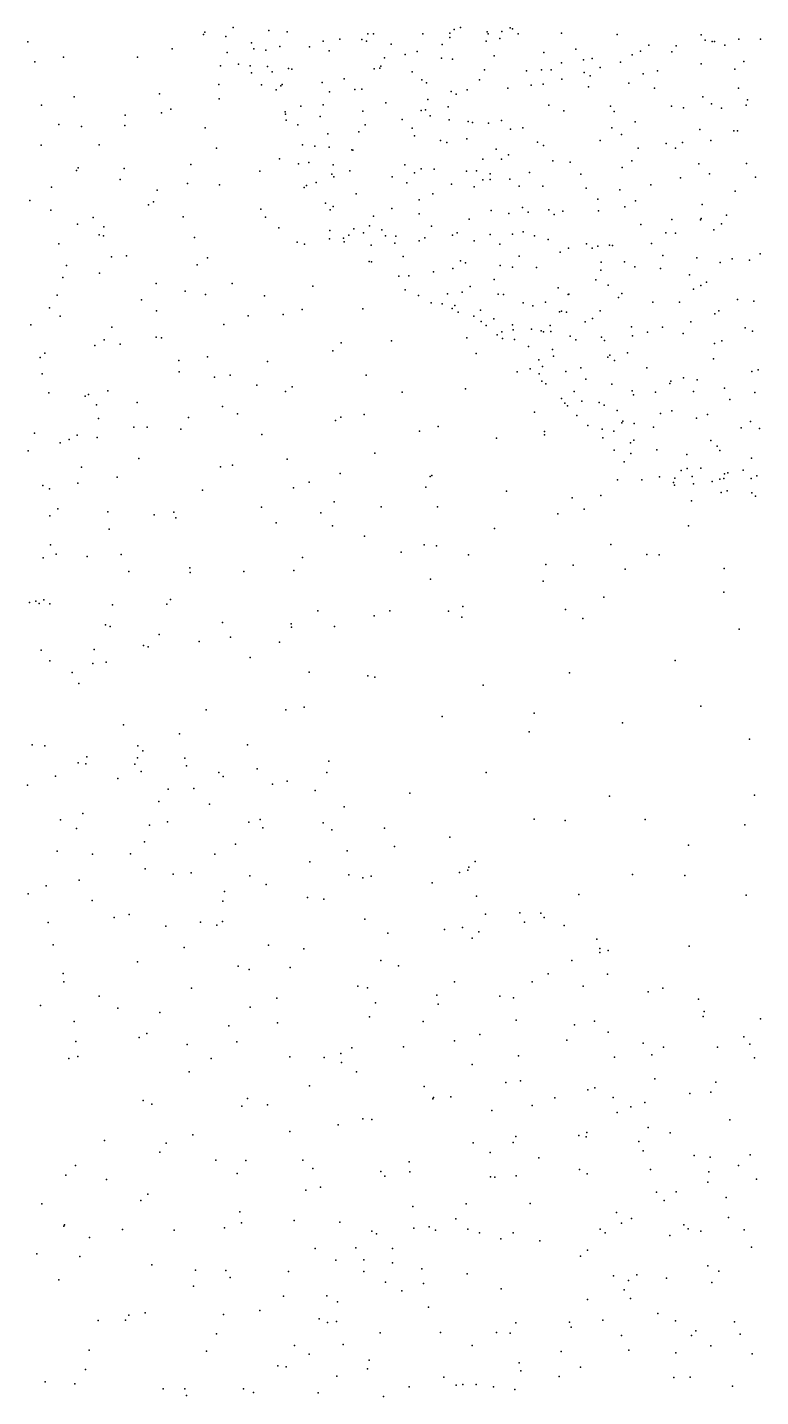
# Model space of a CAD drawing. Header units: metres. Extents: x -24.3 to 24.3, y -27.7 to 27.7.
# Drawn here: x -8.87 to -6.11, y -10.32 to -5.16 of the extents above; entities that cross this region are included whole.
import ezdxf

# ---------------------------------------------------------------- set-up
doc = ezdxf.new("R2010")
doc.units = ezdxf.units.M

msp = doc.modelspace()

# ---------------------------------------------------------------- linework, layer by layer
for p in [(-8.0987, -5.159, -5.653), (-7.2413, -5.1587, -7.6208), (-7.0545, -5.1606, 20.3353), (-7.0454, -5.1645, -7.731), (-8.873, -5.2129, 0.3286), (-8.211, -5.186, -6.0316), (-8.2053, -5.1766, -5.8263), (-8.1267, -5.1935, -5.7651), (-7.9641, -5.1707, -6.0751), (-7.8951, -5.1756, -5.4082), (-7.7589, -5.2106, 2.3438), (-7.6963, -5.203, -5.2134), (-7.6142, -5.2048, -6.7377), (-7.5956, -5.2103, 20.1299), (-7.5909, -5.1824, 3.4672), (-7.5692, -5.1834, -5.0853), (-7.3843, -5.1832, -7.0015), (-7.2818, -5.1965, -7.1135), (-7.2813, -5.1799, -7.2428), (-7.266, -5.1664, -7.4681), (-7.1449, -5.2102, -4.8976), (-7.1417, -5.1753, -7.529), (-7.1377, -5.1824, -7.4294), (-7.0929, -5.2011, -7.3167), (-7.0854, -5.1739, -7.6381), (-7.0245, -5.1826, -4.8551), (-6.8606, -5.1807, -7.6318), (-6.6504, -5.186, -7.5655), (-6.3338, -5.1862, -1.6842), (-6.3187, -5.2067, -4.6681), (-6.2929, -5.2122, -1.2345), (-6.284, -5.2124, -7.4354), (-6.1924, -5.2029, -7.3472), (-6.1102, -5.2029, -4.6436), (-8.3291, -5.2392, 19.69), (-8.122, -5.2539, -6.2309), (-8.03, -5.217, -6.4045), (-8.0204, -5.2396, -5.6345), (-7.9752, -5.2446, 1.4641), (-7.9229, -5.2314, -5.4983), (-7.8114, -5.2316, -5.3487), (-7.7366, -5.2473, -6.6195), (-7.503, -5.2221, -5.7004), (-7.45, -5.2616, -5.0355), (-7.4052, -5.2501, -6.8321), (-7.3103, -5.223, 20.2112), (-7.1142, -5.2655, -7.1712), (-6.9274, -5.2539, -7.3947), (-6.8072, -5.2414, -7.4859), (-6.595, -5.2617, -4.7205), (-6.5635, -5.2478, 20.3841), (-6.5317, -5.226, -7.4677), (-6.4447, -5.2508, -7.4039), (-6.428, -5.2282, -4.6827), (-6.2446, -5.226, -4.6616), (-8.8469, -5.2884, 19.218), (-8.7385, -5.2716, 5.2316), (-8.459, -5.2712, 0.4052), (-8.147, -5.3035, 0.8524), (-8.0787, -5.2978, -6.0751), (-8.0352, -5.3043, -5.8159), (-7.9689, -5.3064, 4.8792), (-7.8906, -5.3141, -6.4278), (-7.8782, -5.3164, -5.5431), (-7.5673, -5.3149, 2.7445), (-7.5464, -5.3125, -6.7128), (-7.5417, -5.3048, 2.9724), (-7.5286, -5.2733, 3.2621), (-7.313, -5.275, -4.9775), (-7.2714, -5.2787, -6.9587), (-7.1506, -5.3187, -7.03), (-6.9359, -5.3182, -4.864), (-6.8997, -5.3193, -7.211), (-6.8615, -5.2927, 20.265), (-6.7777, -5.2812, -5.1103), (-6.7448, -5.2758, -7.4106), (-6.7148, -5.3102, -7.321), (-6.6379, -5.2894, -7.3798), (-6.3342, -5.2956, -7.2996), (-6.2077, -5.3159, -7.1485), (-6.1728, -5.288, -4.6585), (-8.0293, -5.3307, -6.226), (-7.9517, -5.3265, -5.6599), (-7.7634, -5.3665, 1.9369), (-7.6799, -5.353, 4.6009), (-7.4243, -5.326, 3.9413), (-7.3869, -5.3563, -5.052), (-7.3702, -5.3683, -6.8039), (-7.1699, -5.3568, -6.9366), (-6.9924, -5.3225, -7.1602), (-6.86, -5.3535, -7.1264), (-6.775, -5.3284, -7.2396), (-6.753, -5.3415, -4.7954), (-6.6072, -5.3687, -7.194), (-6.5532, -5.3337, -4.982), (-6.4992, -5.3227, -4.7036), (-8.6984, -5.4206, -6.8228), (-8.3771, -5.4089, -6.5881), (-8.1523, -5.3747, -6.3906), (-7.9924, -5.3749, -6.0723), (-7.9363, -5.3942, -5.7896), (-7.9195, -5.3794, 19.8377), (-7.9145, -5.3747, -6.3012), (-7.7361, -5.4022, -5.3916), (-7.6396, -5.3933, -6.6032), (-7.6133, -5.3915, -5.9214), (-7.2771, -5.4007, -5.6282), (-7.2584, -5.4102, -6.8309), (-7.2162, -5.3938, -4.9901), (-7.0634, -5.3878, -4.9172), (-6.9753, -5.3764, -7.0063), (-6.9296, -5.3725, -5.3004), (-6.7589, -5.3834, -7.082), (-6.5102, -5.3886, -7.175), (-6.3283, -5.4206, 20.2219), (-6.1931, -5.3875, -4.6759), (-8.8211, -5.4515, 5.3404), (-8.3333, -5.4673, 19.531), (-8.152, -5.4284, 5.0587), (-7.8437, -5.4565, -6.3294), (-7.7595, -5.4508, -6.4693), (-7.6094, -5.4744, -5.2978), (-7.5237, -5.4437, -5.183), (-7.3894, -5.4727, 3.0046), (-7.3739, -5.4701, -5.1015), (-7.3646, -5.4309, 3.2595), (-7.2881, -5.4581, 3.5631), (-6.9089, -5.452, -6.9251), (-6.8527, -5.4733, -4.8817), (-6.6759, -5.4556, -7.0031), (-6.4462, -5.4559, -7.0792), (-6.4009, -5.4627, -4.7008), (-6.2955, -5.4467, -7.0632), (-6.2581, -5.4635, -4.7022), (-6.165, -5.4518, -1.6084), (-6.1597, -5.4326, -7.0405), (-8.7558, -5.5249, 14.7973), (-8.5064, -5.4903, -6.7467), (-8.369, -5.4813, 0.564), (-7.9025, -5.4776, -6.2419), (-7.9011, -5.4859, -6.0395), (-7.8995, -5.5084, -5.9032), (-7.8551, -5.5264, -6.2312), (-7.7707, -5.4947, -5.5147), (-7.6006, -5.5257, -6.576), (-7.4621, -5.506, 2.6942), (-7.3565, -5.4924, -6.7657), (-7.2849, -5.5071, 4.1699), (-7.2127, -5.5136, -5.047), (-7.1959, -5.5174, 3.7546), (-7.1363, -5.5205, -6.8313), (-7.0873, -5.5094, -4.9859), (-6.6627, -5.4765, -5.1794), (-6.5828, -5.5144, -4.7828), (-8.6701, -5.5322, 0.4093), (-8.507, -5.5292, 19.3349), (-8.2038, -5.5382, 0.8928), (-7.7416, -5.5597, -6.4139), (-7.6254, -5.553, -5.3716), (-7.4242, -5.5389, 4.5288), (-7.4145, -5.5673, -5.1759), (-7.0532, -5.5421, -5.5315), (-7.0067, -5.5372, -6.8461), (-6.6717, -5.5381, 20.0074), (-6.6349, -5.5632, -6.9545), (-6.3398, -5.5441, -4.7292), (-6.2115, -5.5485, 20.0216), (-6.1977, -5.5485, -4.7446), (-8.823, -5.6031, 18.9785), (-8.6046, -5.6017, 5.3228), (-8.1619, -5.6142, 19.5038), (-7.838, -5.6012, -5.7833), (-7.791, -5.607, -5.6607), (-7.7364, -5.6101, -5.5655), (-7.6512, -5.6206, -5.4614), (-7.648, -5.6215, -6.4651), (-7.3172, -5.5858, -6.7478), (-7.2937, -5.593, -5.1313), (-7.2183, -5.5786, -6.7841), (-7.1066, -5.6187, -6.8028), (-6.951, -5.5915, -4.9619), (-6.9288, -5.6041, -6.8352), (-6.7155, -5.5852, -4.8622), (-6.5724, -5.6148, -4.8184), (-6.4657, -5.5971, -6.9805), (-6.4316, -5.6143, -4.7834), (-6.4048, -5.593, -5.077), (-6.2976, -5.586, -7.0351), (-8.2581, -5.6754, 5.2246), (-7.9241, -5.6544, -6.3749), (-7.8519, -5.6738, 4.9939), (-7.813, -5.6689, -6.1128), (-7.7222, -5.677, -6.2118), (-7.4519, -5.6778, -6.6216), (-7.1569, -5.6555, 4.3079), (-7.0871, -5.6564, 4.0704), (-7.0611, -5.6395, -5.0435), (-6.894, -5.6621, 19.7933), (-6.8277, -5.6668, -5.4571), (-6.5956, -5.6616, -6.9015), (-6.343, -5.6739, 19.8126), (-6.1633, -5.6716, -7.0739), (-8.6892, -5.698, 15.3586), (-8.6829, -5.688, 14.9846), (-8.5249, -5.7328, 19.0726), (-8.5095, -5.6909, 0.678), (-7.9988, -5.7011, 1.3885), (-7.727, -5.7123, -5.6397), (-7.7188, -5.7224, -6.3271), (-7.6589, -5.7004, 2.283), (-7.4997, -5.7225, 4.7715), (-7.415, -5.707, 2.5867), (-7.3898, -5.6924, -5.2448), (-7.3414, -5.6936, -6.7012), (-7.2191, -5.7006, 2.9678), (-7.1808, -5.6998, -5.1435), (-7.1298, -5.7105, 3.2214), (-7.1295, -5.732, 19.6662), (-7.0551, -5.7311, -6.7749), (-6.9814, -5.7066, 3.863), (-6.7875, -5.7119, -4.9536), (-6.632, -5.687, 19.7719), (-6.4122, -5.7268, -7.0006), (-6.3031, -5.7115, -7.0442), (-6.1295, -5.7234, 19.7407), (-8.7833, -5.7618, 15.5548), (-8.3849, -5.7724, -6.7387), (-8.2705, -5.7471, 19.1995), (-8.1509, -5.752, 1.2334), (-7.8317, -5.7626, 19.3998), (-7.8224, -5.7552, 1.8036), (-7.7856, -5.7441, -5.9128), (-7.444, -5.7445, -5.9989), (-7.2753, -5.7497, -5.224), (-7.1899, -5.7606, -5.7897), (-7.1581, -5.7341, -6.7429), (-7.0211, -5.7581, 3.4951), (-6.9313, -5.7574, -6.7841), (-6.7681, -5.7652, -6.8376), (-6.6412, -5.771, -5.4132), (-6.5246, -5.7522, -4.896), (-6.2057, -5.7767, -5.0748), (-8.8653, -5.8114, 18.6715), (-8.4175, -5.8276, 5.2693), (-8.399, -5.8173, 0.9532), (-7.7507, -5.8214, -5.8438), (-7.7215, -5.8345, -5.7462), (-7.6353, -5.7864, -5.5788), (-7.3978, -5.8088, 19.5028), (-7.3461, -5.786, -5.2836), (-6.7233, -5.8062, -5.0114), (-6.6223, -5.8356, 19.5359), (-6.5815, -5.8124, -4.9591), (-6.3305, -5.8263, -4.8964), (-8.7868, -5.8484, 14.424), (-8.6268, -5.8761, 14.8305), (-8.2869, -5.873, 18.9495), (-7.9951, -5.8447, 5.1053), (-7.9768, -5.8743, 1.538), (-7.7325, -5.8467, -6.0246), (-7.57, -5.8713, -6.3669), (-7.5008, -5.8418, -6.4553), (-7.3975, -5.8625, -5.3595), (-7.2086, -5.8821, -5.2772), (-7.1262, -5.8493, -5.2144), (-7.0597, -5.8613, 19.4659), (-7.0081, -5.8386, -6.7461), (-6.987, -5.8552, -5.1627), (-6.9086, -5.8473, 4.1815), (-6.8888, -5.864, -5.1305), (-6.8555, -5.8515, -6.7798), (-6.7214, -5.8508, -6.8712), (-6.4447, -5.8836, -4.9667), (-6.3371, -5.8846, -7.0857), (-6.3348, -5.8794, 19.3882), (-6.2387, -5.8671, -7.1245), (-8.6854, -5.9011, 14.6123), (-8.5864, -5.9107, 15.329), (-7.9265, -5.9145, -6.4436), (-7.7338, -5.9246, -6.3019), (-7.6442, -5.9181, -5.7006), (-7.6079, -5.9338, -6.276), (-7.5844, -5.9071, -5.6123), (-7.5389, -5.9227, 4.8586), (-7.351, -5.9084, -6.5236), (-7.2538, -5.9331, 19.3387), (-7.0453, -5.9388, -5.7793), (-7.0058, -5.9301, -5.2373), (-6.5618, -5.9027, -6.9782), (-6.4669, -5.9336, -7.0418), (-6.4309, -5.9349, -5.4733), (-6.2864, -5.9219, -4.9478), (-6.2572, -5.8996, -5.2862), (-8.7564, -5.9748, 18.5012), (-8.6038, -5.9417, 0.8889), (-8.5876, -5.9446, 18.6499), (-8.2451, -5.9515, 1.2734), (-7.8573, -5.9695, 18.9962), (-7.8302, -5.9758, 1.8709), (-7.736, -5.9558, 4.9767), (-7.6831, -5.9541, -5.9524), (-7.6803, -5.9675, -5.8429), (-7.6625, -5.9426, -6.1782), (-7.5789, -5.9808, 19.1248), (-7.5248, -5.9452, 2.2908), (-7.4888, -5.9731, -6.3454), (-7.4858, -5.9468, -5.5148), (-7.3981, -5.9638, -6.4343), (-7.376, -5.9523, -5.4081), (-7.2717, -5.9425, -5.3568), (-7.1896, -5.9641, -6.58), (-7.1295, -5.9397, -5.2963), (-7.0934, -5.9769, 4.5004), (-6.9629, -5.9448, -6.7175), (-6.9116, -5.9593, -5.2248), (-6.7665, -5.9752, 19.2147), (-6.7241, -5.9845, -5.1708), (-6.6799, -5.9797, -6.9027), (-6.6686, -5.9817, 3.9221), (-6.5221, -5.9742, -5.0791), (-8.5579, -6.0247, 15.0158), (-8.5014, -6.0203, -6.8348), (-8.1954, -6.0282, 18.7013), (-7.5862, -6.0414, -5.7982), (-7.5769, -6.0426, -6.0723), (-7.4575, -6.0226, -5.6017), (-7.2411, -6.0391, -5.4195), (-7.0207, -6.0218, 3.1195), (-6.8655, -6.0062, 4.4269), (-6.8346, -5.9917, 3.4477), (-6.7454, -5.9916, 4.1663), (-6.6236, -6.0429, -5.171), (-6.4794, -6.019, 19.0672), (-6.3502, -6.0277, -5.0516), (-6.2175, -6.0313, -4.9967), (-6.1521, -6.0365, 18.9783), (-6.1116, -6.0126, -7.1961), (-8.7276, -6.0572, -6.9556), (-8.6029, -6.0854, 15.4964), (-8.2345, -6.0545, -6.6593), (-7.3434, -6.0811, -5.5919), (-7.2711, -6.068, -6.4268), (-7.2234, -6.0463, 19.0987), (-7.0923, -6.0564, -6.5603), (-7.0459, -6.0629, -5.353), (-6.9556, -6.0643, -6.6821), (-6.7124, -6.0748, -6.8832), (-6.7112, -6.0438, 3.7111), (-6.584, -6.062, -6.9685), (-6.487, -6.0687, -7.0328), (-6.3777, -6.0925, 18.8731), (-6.2623, -6.0458, -7.1356), (-8.7404, -6.1018, 18.2663), (-8.389, -6.1254, 1.3718), (-8.1025, -6.1244, 1.6615), (-7.7989, -6.1343, -6.3748), (-7.4747, -6.0973, -5.8343), (-7.4363, -6.0964, -5.7268), (-7.2054, -6.1357, -5.5474), (-7.1143, -6.11, -5.433), (-6.8739, -6.1416, 18.8099), (-6.7312, -6.1112, -5.2596), (-6.6845, -6.1312, -5.696), (-6.3356, -6.1319, -7.0973), (-6.3143, -6.1203, -5.0992), (-8.762, -6.1691, 15.7552), (-8.4441, -6.1858, 5.246), (-8.2794, -6.1533, 18.4135), (-8.2032, -6.1666, 5.159), (-7.9802, -6.1712, -6.4984), (-7.4497, -6.1484, -6.128), (-7.4006, -6.1697, -6.243), (-7.2903, -6.1634, -5.6984), (-7.2357, -6.1576, -6.3723), (-7.0992, -6.1645, -6.4668), (-7.0791, -6.1668, 18.7355), (-7.0048, -6.1973, -5.4845), (-6.9207, -6.1952, 4.5297), (-6.8352, -6.1666, 3.2573), (-6.8328, -6.1654, -5.3364), (-6.6462, -6.177, 18.6948), (-6.633, -6.1628, -6.9394), (-6.5164, -6.1949, -5.2298), (-6.4165, -6.1951, -5.19), (-6.3637, -6.1468, -5.5851), (-6.1975, -6.1855, -5.0683), (-6.1351, -6.192, -7.1678), (-8.7908, -6.2172, 1.0505), (-8.7509, -6.2475, 14.1863), (-8.3883, -6.2274, 18.1923), (-8.0421, -6.2472, 18.3163), (-7.9101, -6.2421, 1.9802), (-7.8391, -6.2228, 18.4705), (-7.6095, -6.2203, 18.5074), (-7.3518, -6.1983, -6.1603), (-7.3107, -6.2011, -6.2817), (-7.2737, -6.2195, -6.0491), (-7.2625, -6.2082, -5.9362), (-7.2509, -6.2331, 18.5074), (-7.1917, -6.2485, -6.3301), (-7.1657, -6.2249, -5.7311), (-6.9688, -6.2085, -6.5625), (-6.8683, -6.2313, -5.434), (-6.8613, -6.229, -6.7031), (-6.8417, -6.2333, 18.5527), (-6.7151, -6.2274, -6.8843), (-6.2824, -6.2398, -5.1471), (-6.2678, -6.2274, -7.1122), (-8.8611, -6.2808, 5.3623), (-8.5559, -6.2892, 14.6143), (-8.1336, -6.2799, 1.8485), (-7.1641, -6.268, -5.9555), (-7.1448, -6.2829, -6.247), (-7.116, -6.2586, -5.8122), (-7.0454, -6.2802, -5.7204), (-7.0437, -6.3002, -6.3719), (-6.9746, -6.2976, -6.4919), (-6.9033, -6.2828, -5.869), (-6.7717, -6.2699, -6.7899), (-6.7439, -6.2566, -5.3794), (-6.5965, -6.2879, -5.324), (-6.4802, -6.2896, -5.731), (-6.3733, -6.269, 18.4213), (-6.169, -6.2915, -5.109), (-8.5847, -6.3367, 1.4662), (-8.3896, -6.3267, 1.6543), (-8.3687, -6.3292, -6.7402), (-7.692, -6.3492, 2.2736), (-7.5019, -6.3409, 4.8843), (-7.2181, -6.3295, 18.2168), (-7.103, -6.3183, -5.9631), (-7.0856, -6.3072, 4.6407), (-7.0834, -6.3326, -6.1092), (-7.0386, -6.3356, -6.263), (-6.9379, -6.3032, 3.0811), (-6.9293, -6.3074, 18.3095), (-6.9007, -6.3058, -5.5717), (-6.8285, -6.3236, -6.6888), (-6.807, -6.3373, -5.5423), (-6.7101, -6.3267, -5.4603), (-6.6987, -6.3394, -6.8397), (-6.5935, -6.322, 4.4575), (-6.5371, -6.3084, 3.5797), (-6.4018, -6.314, -5.2567), (-6.2834, -6.3517, -5.2081), (-6.2569, -6.3407, -7.1027), (-6.1411, -6.3051, -7.1524), (-8.826, -6.4044, 17.674), (-8.8089, -6.3872, 1.2756), (-8.6207, -6.3583, -6.863), (-8.5252, -6.3536, 17.8825), (-8.1958, -6.4008, 17.9511), (-7.7235, -6.3784, 18.0734), (-7.1821, -6.3884, 2.8155), (-6.9848, -6.3626, -5.8471), (-6.8944, -6.3739, -5.6699), (-6.8908, -6.3993, -6.5626), (-6.6858, -6.4022, 3.3548), (-6.6789, -6.3948, 18.1705), (-6.6123, -6.3864, -6.9165), (-8.3039, -6.4152, 5.1457), (-7.9691, -6.4188, 17.9625), (-6.9786, -6.4468, -6.2543), (-6.9458, -6.4129, -6.4613), (-6.9325, -6.4376, -5.9583), (-6.7881, -6.4432, -5.6551), (-6.6606, -6.4152, -5.5306), (-6.5397, -6.4431, -5.4775), (-6.288, -6.4092, 4.1053), (-6.1199, -6.451, -7.1206), (-8.8185, -6.4651, 13.9599), (-8.3024, -6.4584, 1.928), (-8.1688, -6.4775, -6.566), (-8.1102, -6.47, 2.0863), (-7.597, -6.4711, 17.9167), (-7.0281, -6.4584, 2.9567), (-6.9448, -6.4661, -6.0199), (-6.9355, -6.493, -6.1704), (-6.9196, -6.5027, -6.3672), (-6.8447, -6.4566, -5.8198), (-6.7689, -6.4856, 4.5809), (-6.671, -6.5048, -6.7705), (-6.4528, -6.5018, -5.4763), (-6.4489, -6.4938, 3.6823), (-6.4013, -6.4801, -5.8465), (-6.3491, -6.4884, -7.0225), (-6.1435, -6.457, -5.2011), (-8.7936, -6.537, 15.672), (-8.6566, -6.5493, 15.3538), (-8.6436, -6.5431, 5.2161), (-8.5709, -6.5294, 14.9694), (-8.0098, -6.5082, 5.0183), (-7.9018, -6.532, 17.7466), (-7.8763, -6.5152, 2.2955), (-7.4616, -6.5348, -6.1187), (-7.2224, -6.5224, 17.8626), (-6.8613, -6.558, -6.4775), (-6.8137, -6.5322, -6.5863), (-6.5944, -6.5295, -6.8417), (-6.589, -6.5448, -5.6343), (-6.5064, -6.5352, -6.9385), (-6.3637, -6.5316, -5.4352), (-6.2461, -6.5201, -7.0272), (-6.1323, -6.5356, -7.0447), (-8.614, -6.582, 14.4582), (-8.4604, -6.5743, 17.5428), (-8.139, -6.5893, 17.5801), (-6.9621, -6.6104, 4.6382), (-6.8477, -6.5757, -6.3271), (-6.8379, -6.5866, -6.1296), (-6.7845, -6.5684, -5.9864), (-6.7192, -6.5736, -5.8755), (-6.6999, -6.5837, 17.901), (-6.6506, -6.6036, -6.7062), (-6.4444, -6.6045, 17.9694), (-6.2262, -6.5628, -5.355), (-8.6063, -6.6342, 17.3904), (-8.2666, -6.6306, 5.0631), (-8.0819, -6.6164, 2.2624), (-7.7128, -6.6413, 17.5642), (-7.6927, -6.629, -6.2138), (-7.6049, -6.6188, 2.6212), (-6.8032, -6.6228, -6.2167), (-6.7621, -6.6604, -6.3286), (-6.6336, -6.6506, -5.895), (-6.6296, -6.6439, 3.4016), (-6.5871, -6.6523, -6.0337), (-6.487, -6.6157, -5.6356), (-6.3517, -6.6324, -5.5405), (-6.3106, -6.6185, -6.925), (-6.1483, -6.6448, 4.0528), (-8.8476, -6.6892, -6.7896), (-8.7167, -6.7138, 14.2309), (-8.6865, -6.6969, 15.1644), (-8.6118, -6.706, 14.7619), (-8.473, -6.6667, -6.6166), (-8.423, -6.667, 2.0819), (-8.2963, -6.6738, 17.3752), (-7.9911, -6.694, 17.3985), (-7.3959, -6.6818, 17.5488), (-7.3264, -6.6643, 4.6941), (-7.1061, -6.7086, -6.0859), (-6.9254, -6.6952, 3.1192), (-6.9249, -6.6827, 17.6785), (-6.7071, -6.6746, -6.0896), (-6.7056, -6.7074, -6.431), (-6.6632, -6.6818, -6.6031), (-6.5143, -6.6662, -5.7459), (-6.1831, -6.6691, -5.4402), (-6.114, -6.6721, -5.8927), (-8.8715, -6.7561, 1.7366), (-8.7509, -6.7263, 15.4713), (-7.565, -6.7651, 4.7305), (-6.6618, -6.7541, -6.1908), (-6.6005, -6.7264, -6.0104), (-6.588, -6.7157, 4.5022), (-6.5016, -6.7523, -5.9272), (-6.2979, -6.7173, 3.7283), (-6.2741, -6.7385, -6.8176), (-6.2637, -6.7552, -5.6609), (-8.6703, -6.8171, 14.4195), (-8.4547, -6.7855, 5.0746), (-8.1463, -6.816, -6.3648), (-8.1015, -6.8097, 4.9465), (-7.8954, -6.7872, 2.5928), (-6.6243, -6.7973, -6.3145), (-6.5995, -6.7662, -6.4871), (-6.3889, -6.7699, -5.838), (-6.1447, -6.7842, -5.5902), (-8.5364, -6.8559, 2.2061), (-7.6956, -6.8419, 2.8107), (-7.3555, -6.8526, -6.1772), (-7.3502, -6.8494, 3.0451), (-6.6502, -6.8653, 17.6798), (-6.5574, -6.8649, -6.2653), (-6.491, -6.8535, -6.4261), (-6.434, -6.8596, -6.0936), (-6.4101, -6.8308, -6.6159), (-6.3872, -6.8223, -5.9551), (-6.3682, -6.8525, -6.5116), (-6.335, -6.821, -6.7156), (-6.264, -6.8633, -6.0501), (-6.2492, -6.8608, -6.539), (-6.2457, -6.8423, 4.3769), (-6.2338, -6.8395, -6.6773), (-6.1757, -6.8289, -6.7599), (-6.1459, -6.8609, -6.6053), (-6.1239, -6.8509, -5.7363), (-8.8169, -6.8869, 1.9929), (-8.7917, -6.8994, -6.6369), (-8.6839, -6.8782, 5.12), (-8.2149, -6.9039, 17.1825), (-7.8715, -6.8953, 4.7768), (-7.8126, -6.874, 17.2844), (-7.3726, -6.8935, 17.3713), (-7.0678, -6.9078, 3.2194), (-6.4384, -6.8756, 17.7668), (-6.435, -6.8854, -6.2917), (-6.3629, -6.8807, -6.3604), (-6.2933, -6.8718, -6.4448), (-6.259, -6.9129, -6.2217), (-6.2362, -6.9065, -6.3376), (-6.1435, -6.9149, -6.07), (-7.9919, -6.9691, 17.1913), (-7.7177, -6.9484, -6.1581), (-7.5403, -6.9669, 3.0616), (-7.3283, -6.9671, 4.5207), (-6.8206, -6.9331, 3.3313), (-6.7121, -6.9248, 4.4143), (-6.3713, -6.944, 3.7604), (-6.1295, -6.9271, -6.1772), (-8.79, -7.0008, 14.934), (-8.7601, -6.9753, 14.2431), (-8.5709, -6.9866, -6.4633), (-8.3965, -6.9979, 17.0896), (-8.3228, -6.9879, -6.3356), (-8.3153, -7.0082, 2.5871), (-7.7679, -6.9895, 2.957), (-6.8748, -6.9941, 17.5071), (-6.7757, -6.9765, -6.0992), (-8.5664, -7.0518, 2.4958), (-7.9362, -7.0277, -6.1458), (-7.7249, -7.0392, 4.6165), (-7.1141, -7.0485, 17.3707), (-6.382, -7.0385, 4.2708), (-8.7874, -7.1103, 14.7038), (-7.6032, -7.078, 17.2181), (-7.3783, -7.1102, 17.2546), (-7.3327, -7.1138, -6.1253), (-6.6747, -7.1097, 17.5532), (-8.8156, -7.1593, -6.3751), (-8.766, -7.1461, 14.4887), (-8.6496, -7.1541, 17.059), (-8.5211, -7.1468, 2.6901), (-7.8378, -7.1578, 3.1171), (-7.465, -7.1383, 3.1884), (-7.2115, -7.1489, 4.4123), (-6.539, -7.1465, -6.1141), (-6.4926, -7.148, 3.7225), (-8.4919, -7.211, -6.1945), (-8.2622, -7.1978, -6.1264), (-8.261, -7.2149, 2.9807), (-8.0587, -7.211, 4.6469), (-7.8699, -7.2075, 17.102), (-6.9195, -7.1843, 17.4076), (-6.8165, -7.1872, 3.4652), (-6.621, -7.2021, 4.2509), (-6.2478, -7.1997, 17.7614), (-7.3543, -7.24, 3.4064), (-6.9296, -7.2476, 4.237), (-8.8668, -7.328, 14.242), (-8.8429, -7.3234, 2.7817), (-8.8304, -7.3325, 17.1445), (-8.8121, -7.3181, -6.1822), (-8.7901, -7.3333, 4.8879), (-8.3345, -7.3165, 17.1049), (-6.7012, -7.3081, 3.7783), (-6.2487, -7.2889, -6.2176), (-8.554, -7.3372, 17.1344), (-8.3483, -7.3343, 4.6904), (-7.7798, -7.36, 3.5319), (-7.5672, -7.3778, 3.6966), (-7.5086, -7.359, 4.1103), (-7.2867, -7.3607, 3.7352), (-7.2371, -7.3837, 17.2528), (-7.2323, -7.3436, 4.0783), (-6.8453, -7.3544, 3.9472), (-8.5807, -7.4119, 3.1214), (-8.562, -7.4182, 4.6678), (-8.1393, -7.4035, 3.5535), (-7.8806, -7.4082, 4.0779), (-7.8793, -7.4209, 3.7604), (-7.7167, -7.4183, -5.9624), (-6.7799, -7.3889, 17.4393), (-6.1909, -7.4283, 17.7441), (-8.3772, -7.4486, 3.4126), (-8.2266, -7.4747, 4.0355), (-8.1083, -7.4593, 3.8366), (-7.9235, -7.4782, 17.0876), (-8.8226, -7.5075, -5.9129), (-8.6234, -7.506, 3.3426), (-8.4373, -7.4901, 4.463), (-8.4196, -7.4951, 3.6614), (-8.0346, -7.5359, -5.796), (-8.7902, -7.5485, 4.5601), (-8.7058, -7.5921, 3.7702), (-8.6273, -7.5587, -5.7337), (-8.5774, -7.5533, 17.1751), (-7.8122, -7.5912, -5.7869), (-6.4329, -7.5468, -6.3027), (-8.6811, -7.6337, 4.115), (-7.5915, -7.6048, -5.8408), (-7.5652, -7.6096, 17.1721), (-7.1567, -7.6396, -6.041), (-6.8305, -7.5937, 17.3698), (-8.201, -7.7336, -5.5505), (-7.9, -7.7331, -5.6412), (-7.8314, -7.7234, 17.1282), (-6.9636, -7.746, -6.0894), (-6.3359, -7.719, 17.6065), (-8.5118, -7.7893, -5.4188), (-7.311, -7.7575, -5.9415), (-6.6311, -7.7817, 17.4366), (-8.3009, -7.8239, 17.2531), (-6.9832, -7.8164, 17.3065), (-6.1526, -7.8439, -6.456), (-8.8571, -7.8649, -12.1902), (-8.8094, -7.8682, -11.6559), (-8.4583, -7.8688, -12.3379), (-8.4399, -7.8879, -11.6753), (-8.0447, -7.8655, 17.2333), (-8.6829, -7.9334, 17.3853), (-8.6544, -7.9367, -12.7699), (-8.6501, -7.9099, -5.2525), (-8.4694, -7.9382, -12.6405), (-8.4601, -7.9136, -11.3763), (-8.2809, -7.915, -5.3574), (-8.2745, -7.9443, -11.154), (-7.7386, -7.927, 17.1762), (-8.7682, -7.9827, -12.9565), (-8.5332, -7.9923, -10.9572), (-8.4452, -7.966, -5.1877), (-8.1532, -7.9695, -10.9514), (-8.1367, -7.9848, -12.4828), (-8.0088, -7.9554, -11.6457), (-7.8958, -8.0023, -12.0079), (-7.7457, -7.969, -5.6048), (-7.1445, -7.9691, -5.9651), (-8.8746, -8.0173, -5.0598), (-8.3439, -8.0317, 17.351), (-8.2468, -8.0298, -12.7266), (-7.9511, -8.0137, -11.1433), (-7.79, -8.037, -11.4242), (-7.4331, -8.0467, -5.7249), (-6.1331, -8.0549, -6.518), (-8.3791, -8.0786, -12.9363), (-8.1879, -8.0889, -10.7123), (-7.6806, -8.0993, -11.9223), (-6.68, -8.0592, -6.2105), (-8.7492, -8.1475, -13.336), (-8.6659, -8.1239, 17.535), (-8.346, -8.1556, -5.0648), (-8.0402, -8.1573, -5.2412), (-7.9967, -8.1468, 17.3344), (-7.7592, -8.1589, -12.4497), (-6.9643, -8.1454, 17.3061), (-6.8466, -8.1501, -6.0971), (-6.5454, -8.1472, 17.4061), (-8.6889, -8.1804, -10.5686), (-8.414, -8.1676, -13.1805), (-7.9866, -8.1776, -12.8434), (-7.7265, -8.1854, -10.6797), (-7.5276, -8.1796, -11.0679), (-6.1694, -8.1672, 17.5996), (-8.4336, -8.2303, -10.4636), (-8.0899, -8.2397, -13.0631), (-7.4902, -8.2486, -12.0378), (-7.2823, -8.2132, -5.7575), (-6.3826, -8.243, -6.4227), (-8.7627, -8.2661, -13.6115), (-8.6296, -8.2779, -4.6447), (-8.4853, -8.2759, 17.5666), (-8.1685, -8.2777, -10.3616), (-7.81, -8.3067, -12.8272), (-7.6695, -8.2652, 17.2812), (-7.1859, -8.3055, 17.2467), (-8.4302, -8.3323, -4.7743), (-8.3253, -8.3525, -13.5129), (-8.2576, -8.3474, 17.5113), (-8.0359, -8.3597, 17.425), (-7.6633, -8.3558, -10.2947), (-7.6098, -8.3663, -5.4089), (-7.579, -8.3608, -12.6022), (-7.246, -8.3465, -11.7423), (-7.2143, -8.3381, -10.8092), (-7.2099, -8.3268, -11.4298), (-6.5929, -8.3546, -6.3156), (-6.3964, -8.3579, 17.4415), (-8.8041, -8.3966, -4.4364), (-8.679, -8.3752, -13.8557), (-8.1313, -8.4181, -13.4239), (-7.9749, -8.3916, -5.067), (-7.3479, -8.385, -10.4305), (-8.8713, -8.4269, -13.9941), (-8.6302, -8.4527, 17.7762), (-8.1378, -8.4545, -4.923), (-7.8187, -8.441, -10.0901), (-7.7575, -8.4476, -5.21), (-7.1818, -8.4353, -11.9638), (-6.7951, -8.4292, 17.3388), (-6.1642, -8.4325, -6.6147), (-8.5472, -8.5167, -14.0396), (-8.4909, -8.5053, -10.0972), (-7.1476, -8.5032, -12.1794), (-7.0174, -8.4981, -10.4274), (-6.9392, -8.5, -11.1021), (-6.9262, -8.5168, -10.71), (-8.7969, -8.5353, -10.1461), (-8.3526, -8.5485, -4.599), (-8.2218, -8.534, -13.7255), (-8.1609, -8.5452, 17.5411), (-8.1391, -8.5313, -10.0168), (-7.6022, -8.5229, -12.9164), (-7.3017, -8.562, -12.5692), (-7.2346, -8.5535, -10.247), (-7.1731, -8.5707, -5.7459), (-7.0004, -8.5343, -11.869), (-6.8502, -8.5469, -11.4414), (-8.7771, -8.6196, 17.9683), (-7.9651, -8.6204, 17.4501), (-7.5152, -8.575, 17.3504), (-7.1983, -8.5944, 17.2636), (-6.7274, -8.5981, -6.1735), (-6.3793, -8.6245, -6.5095), (-8.2832, -8.6296, -13.9605), (-7.8323, -8.6347, -9.8925), (-6.7168, -8.6489, -10.5664), (-6.7158, -8.6332, -11.2622), (-6.685, -8.6405, 17.3593), (-8.7399, -8.7279, -14.3756), (-8.4593, -8.6834, -4.3523), (-8.0797, -8.7005, -4.699), (-8.0387, -8.7126, -13.8488), (-7.8837, -8.7054, -13.623), (-7.5415, -8.6785, -13.1032), (-7.475, -8.6986, -9.8702), (-6.9112, -8.7284, -10.0258), (-6.8217, -8.6787, -11.9978), (-8.7368, -8.7589, -4.0063), (-7.6288, -8.7758, -13.3932), (-7.2649, -8.7586, -9.9364), (-6.9718, -8.7587, -12.4556), (-6.7793, -8.7758, -12.2194), (-6.6874, -8.7299, -11.8308), (-8.6038, -8.8127, -9.8386), (-8.256, -8.7828, -9.7846), (-7.9346, -8.8204, -9.7129), (-7.5925, -8.7822, 17.3938), (-7.3311, -8.8088, -13.0392), (-7.0929, -8.813, -12.7174), (-7.0416, -8.8192, -9.8483), (-6.534, -8.7973, -10.2241), (-6.4791, -8.7824, -11.0711), (-6.3439, -8.8241, 17.3674), (-8.8253, -8.8482, -3.8223), (-8.5337, -8.858, -4.1095), (-8.3751, -8.8744, -4.281), (-8.0345, -8.855, 17.6003), (-7.5621, -8.8377, -9.6706), (-7.3257, -8.8437, 17.3477), (-6.3229, -8.8715, -11.36), (-8.6982, -8.9088, 18.0462), (-8.1156, -8.9251, -14.3077), (-7.9319, -8.914, -14.0526), (-7.5854, -8.8911, -5.1722), (-7.383, -8.9088, -13.2849), (-7.0315, -8.904, 17.2663), (-6.8119, -8.9207, 17.2709), (-6.7368, -8.907, -6.1037), (-6.3267, -8.8892, -10.5417), (-6.1102, -8.8983, -6.7867), (-8.6923, -8.984, -14.6697), (-8.4537, -8.9693, 17.9144), (-8.4246, -8.9545, -9.7147), (-8.0855, -8.9853, -4.5585), (-7.2639, -8.982, -9.5725), (-7.1693, -8.9574, -13.0742), (-6.8404, -8.9792, -9.5878), (-6.6853, -8.9493, -9.7592), (-6.1729, -8.9666, -11.2171), (-8.2727, -8.9959, -14.527), (-7.6923, -9.0292, -4.9871), (-7.6509, -9.0076, -13.8272), (-7.4561, -9.0046, -13.5526), (-7.0231, -9.0379, -5.7542), (-6.5534, -8.9898, 17.2935), (-6.5206, -9.0338, -12.3044), (-6.4761, -9.006, -6.4942), (-6.2723, -9.0051, -10.1102), (-6.1504, -8.9945, -10.6527), (-8.718, -9.0483, -9.7184), (-8.6847, -9.0405, -3.8632), (-8.1817, -9.0479, -9.6072), (-7.8847, -9.0416, -4.7601), (-7.7556, -9.044, -14.0352), (-7.6901, -9.0632, 17.4743), (-7.1983, -9.0714, -5.5789), (-6.6615, -9.0432, -12.5147), (-6.1335, -9.0454, -11.6646), (-8.2652, -9.0982, -4.3065), (-7.6338, -9.099, -9.4622), (-7.0705, -9.1391, 17.2502), (-7.016, -9.132, -13.1317), (-6.5085, -9.1246, -9.5792), (-6.2784, -9.1372, -9.7854), (-7.811, -9.1519, -14.2733), (-7.3781, -9.1537, 17.3578), (-7.2784, -9.1933, -9.3301), (-6.762, -9.166, -6.018), (-6.7358, -9.1583, -12.7739), (-6.3771, -9.1808, 17.275), (-6.2982, -9.1748, -6.6819), (-8.4384, -9.2061, 17.9493), (-8.405, -9.2206, -4.0995), (-8.0658, -9.2274, -14.6768), (-8.0444, -9.1986, 17.7087), (-7.9691, -9.223, -9.4561), (-7.3455, -9.1998, -13.6846), (-7.3439, -9.1947, -5.3421), (-7.1239, -9.2439, -13.4326), (-6.972, -9.226, -9.3438), (-6.8861, -9.197, -5.8238), (-6.6658, -9.1957, -9.4079), (-6.5989, -9.2301, -6.2619), (-6.5465, -9.2136, -12.6049), (-7.6098, -9.2759, -14.156), (-7.5763, -9.2788, 17.423), (-6.6516, -9.2523, 17.2166), (-6.2258, -9.2794, -9.5478), (-8.2503, -9.3366, 17.8156), (-7.885, -9.3233, -4.636), (-7.7029, -9.2978, -4.8546), (-7.0329, -9.3423, -5.6718), (-6.795, -9.3382, 2.734), (-6.7673, -9.3437, -12.9938), (-6.7659, -9.3275, 3.2383), (-6.5347, -9.3087, 3.087), (-6.4513, -9.3289, -6.4547), (-8.5839, -9.3578, -9.5014), (-8.351, -9.3678, -9.447), (-7.1935, -9.3664, 2.9976), (-7.043, -9.3656, 2.5848), (-6.5698, -9.3611, 2.8125), (-6.5532, -9.396, -9.2434), (-8.3753, -9.402, -14.988), (-8.1643, -9.4321, -14.8985), (-8.0506, -9.4331, -4.404), (-7.8358, -9.4319, 17.5504), (-7.4358, -9.4379, -14.1173), (-7.1304, -9.4031, -9.1687), (-6.9461, -9.4235, -13.3368), (-6.3607, -9.4144, -12.6823), (-6.3009, -9.4206, -6.6379), (-6.1498, -9.4119, 17.2546), (-8.7294, -9.4879, -15.2497), (-8.6929, -9.4524, 18.0733), (-8.0838, -9.4825, 17.6897), (-7.7981, -9.4629, -14.6682), (-7.5416, -9.4748, -14.3112), (-7.5272, -9.4924, 17.3875), (-7.4328, -9.4753, -9.1603), (-7.1284, -9.4944, -5.486), (-7.1126, -9.4952, -13.6523), (-7.0314, -9.4902, 3.3696), (-6.7933, -9.4674, -5.9152), (-6.7646, -9.4834, 2.4938), (-6.5254, -9.4666, 3.4119), (-6.3059, -9.4755, 3.0312), (-6.1935, -9.4521, -12.526), (-8.5762, -9.505, -3.8694), (-7.8244, -9.5454, -9.2063), (-7.7691, -9.5337, -4.6742), (-6.503, -9.5521, 2.5003), (-6.4289, -9.5509, -9.1346), (-6.3091, -9.5146, 2.813), (-6.1253, -9.5037, -6.7795), (-8.8207, -9.5969, -3.6758), (-8.447, -9.5841, -15.1757), (-8.4201, -9.5596, -4.0272), (-7.4219, -9.6059, 2.5617), (-7.2199, -9.596, 2.2785), (-6.9793, -9.5953, 17.1855), (-6.4739, -9.5843, -6.342), (-6.2396, -9.5724, 3.2216), (-8.0738, -9.626, -9.2106), (-7.2587, -9.6527, 17.2515), (-6.6537, -9.6286, 17.1609), (-6.5968, -9.6516, -13.0475), (-6.2313, -9.648, 2.4968), (-8.7367, -9.6811, 18.0368), (-8.7345, -9.6753, -9.3357), (-8.5156, -9.6933, 17.9256), (-8.3207, -9.696, -9.2217), (-8.1311, -9.6875, -15.0896), (-8.0675, -9.668, -4.3791), (-7.8682, -9.6587, -14.9071), (-7.6972, -9.6655, -14.726), (-7.5761, -9.6994, -9.0401), (-7.4176, -9.6881, 3.2233), (-7.3593, -9.6829, -5.1129), (-7.3361, -9.6956, -14.1539), (-7.2142, -9.6917, 3.4538), (-7.1704, -9.7057, -13.9011), (-7.0437, -9.7062, -13.7023), (-6.7145, -9.6918, -5.9639), (-6.6966, -9.706, -8.9659), (-6.6346, -9.6696, 2.2289), (-6.3998, -9.6759, 2.3257), (-6.3829, -9.691, 17.106), (-6.336, -9.6993, -12.8737), (-6.1716, -9.694, -9.1053), (-8.6405, -9.7235, -15.3655), (-7.5589, -9.7101, -14.5265), (-7.0899, -9.728, -5.4328), (-6.9425, -9.7355, 1.9981), (-6.4529, -9.7164, -8.9757), (-6.1442, -9.7599, -12.763), (-8.8392, -9.7854, -15.4427), (-8.6768, -9.7956, -3.8585), (-7.7901, -9.765, 17.5111), (-7.7123, -9.8083, -4.7116), (-7.6366, -9.7624, 2.6299), (-7.6061, -9.8072, 3.0901), (-7.4983, -9.7643, -4.901), (-6.789, -9.7944, -5.7798), (-6.7625, -9.7715, -13.2977), (-8.4054, -9.827, -4.1212), (-8.2414, -9.8466, -4.2755), (-8.126, -9.8476, 17.6816), (-7.8896, -9.8514, -9.0106), (-7.6062, -9.8514, 2.3187), (-7.4975, -9.8189, 17.3568), (-7.3879, -9.8413, 3.4817), (-7.217, -9.8609, -5.2129), (-6.5765, -9.8647, 3.7113), (-6.3094, -9.8304, -6.5002), (-6.2671, -9.8502, 17.0081), (-8.7558, -9.8835, 17.9281), (-8.2484, -9.9073, -15.3327), (-8.1095, -9.8749, -9.0474), (-7.524, -9.8923, 2.0122), (-7.3811, -9.8965, -8.857), (-6.6647, -9.8683, 17.0854), (-6.6079, -9.886, -6.011), (-6.4655, -9.8768, -6.2537), (-6.2946, -9.8927, 2.1042), (-7.9092, -9.9441, -4.5669), (-7.7452, -9.9437, 2.5274), (-7.7051, -9.9655, -8.8874), (-7.4633, -9.9248, -14.5956), (-7.0883, -9.9172, 17.158), (-6.7624, -9.9567, 3.8092), (-6.6245, -9.9202, -8.7904), (-6.6001, -9.9538, 1.8349), (-8.492, -10.0164, -15.4698), (-8.4306, -10.007, -9.0334), (-8.1354, -10.0139, -4.3942), (-7.998, -9.9992, -15.2535), (-7.3625, -9.9862, -4.9731), (-6.4982, -10.0095, 16.9442), (-8.6079, -10.0363, 17.7319), (-8.5045, -10.0351, -4.0874), (-7.7751, -10.0302, 2.9426), (-7.7426, -10.044, 2.2716), (-7.7092, -10.0405, -15.0177), (-7.0332, -10.0458, -8.6917), (-6.8301, -10.0426, -5.5699), (-6.825, -10.0615, 1.6464), (-6.7048, -10.0353, -13.3404), (-6.431, -10.0374, -8.7056), (-6.2088, -10.0412, -6.5554), (-8.162, -10.0868, 17.5701), (-7.5449, -10.0832, 1.8577), (-7.3171, -10.0816, -14.4694), (-7.1063, -10.0823, -5.2535), (-7.0547, -10.0837, 1.6775), (-6.6352, -10.0936, -8.6387), (-6.3711, -10.0935, 3.7084), (-6.3539, -10.0749, -6.2898), (-6.1874, -10.0882, 1.9966), (-8.6412, -10.1488, -8.937), (-8.1996, -10.1522, -15.4647), (-7.8675, -10.1307, -8.807), (-7.8123, -10.1638, -15.1714), (-7.684, -10.1276, 3.2644), (-7.1982, -10.1313, 3.7071), (-6.8616, -10.1536, -8.5942), (-6.6069, -10.1481, 3.8003), (-6.4304, -10.1584, -6.1005), (-6.2976, -10.1318, 16.8448), (-6.1425, -10.1628, 3.6446), (-8.6554, -10.2218, -15.6071), (-7.9309, -10.2076, 2.7654), (-7.8995, -10.2109, 2.5126), (-7.5919, -10.2187, 17.2701), (-7.586, -10.186, -8.6928), (-7.0209, -10.1956, 17.0539), (-6.7891, -10.213, 16.9522), (-8.808, -10.2683, -8.8402), (-8.6957, -10.2757, -4.0029), (-7.7075, -10.246, 1.8808), (-7.3039, -10.25, 17.1384), (-7.1825, -10.2778, -14.3204), (-7.0138, -10.2268, 3.7923), (-6.87, -10.2482, 1.5354), (-6.4378, -10.252, -13.1313), (-6.3754, -10.2506, -8.5281), (-8.3633, -10.2945, -4.3302), (-8.281, -10.2943, -8.7101), (-8.2751, -10.3196, 17.4755), (-8.0594, -10.294, 17.4173), (-8.0227, -10.3083, -15.4237), (-7.7777, -10.3096, 3.1228), (-7.532, -10.3236, 3.5818), (-7.4357, -10.2861, -14.8112), (-7.2582, -10.2808, -5.0586), (-7.2334, -10.2784, -8.4995), (-7.1174, -10.287, 1.5373), (-7.037, -10.2972, -14.0714), (-6.2163, -10.2836, -6.3353)]:
    msp.add_point(p)

doc.saveas('drawing.dxf')
